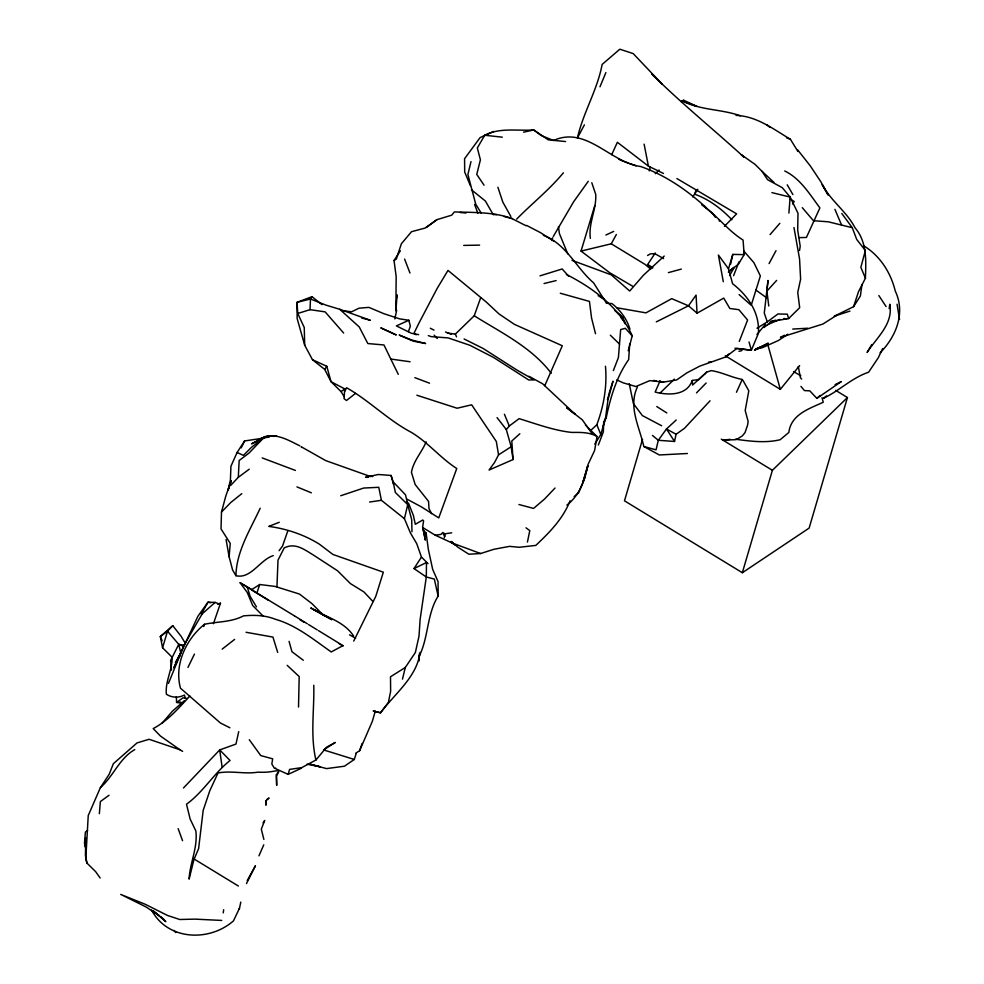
<?xml version="1.0" encoding="UTF-8"?>
<svg xmlns="http://www.w3.org/2000/svg" width="984" height="984" viewBox="0 0 984 984"><rect width="100%" height="100%" fill="white"/><g stroke="black" fill="none" stroke-linecap="round" stroke-linejoin="round"><path stroke-width="1.48" d="M298.521 707.041L299.185 676.561L287.168 665.332M228.177 490.192L231.252 480.733L225.828 495.973L221.486 512.061L221.031 528.925L230.244 543.389L229.124 556.809L232.605 570.007L235.926 575.702C251.006 579.355 259.96 559.687 273.281 555.628M603.721 421.226L603.352 431.914L598.346 445.014M100.134 877.986L95.583 871.59L87.084 863.239L85.743 859.45L88.24 815.551L100.393 787.618L109.187 774.273L113.381 763.658L137.034 742.92L149.088 739.279L179.998 749.783L182.63 751.382M344.166 396.7L341.067 391.62L331.03 381.694L324.683 369.381L312.481 359.713L304.696 345.212L304.253 327.5L297.734 313.49L309.997 309.665L310.489 299.001L311.965 296.664L321.977 304.646M313.785 685.282C314.388 710.165 310.157 735.54 315.913 760.017L301.756 767.618L289.603 769.402L288.14 774.371L275.483 768.652M230.711 485.37L238.312 477.326L239.161 460.537L249.112 452.984L264.831 436.613C277.599 433.415 288.841 440.5 299.825 445.826M629.686 344.08L628.665 359.578C616.402 376.921 610.215 398.114 606.046 418.68M396.859 297.648L397.081 294.868L395.888 310.858L396.158 276.455L394.031 260.477L400.39 250.772M788.897 213.085L790.14 197.083L782.231 187.649L767.581 179.691L761.973 171.253L755.011 164.353L741.26 154.697L743.474 156.788M613.352 370.587L618.407 357.573L620.67 329.578L625.283 328.299L632.232 335.839L628.222 350.722M757.028 328.213L767.286 321.854L764.273 313.096L768 280.465L767.053 289.591M84.464 843.399L85.411 832.046L87.601 830.434M99.347 813.67L100.368 801.566L109.003 795.281M373.846 711.321L380.537 712.797C394.35 694.052 417.314 676.783 419.959 652.404M444.313 537.793L444.743 533.845L442.837 532.504L440.955 534.398L435.309 535.222L422.911 527.658M312.481 359.713L326.786 366.294L331.03 381.694L344.732 388.901L344.056 398.643L346.503 400.5L355.47 393.428M602.626 428.224L605.554 418.114L607.94 399.959L613.007 381.202L608.469 395.383M861.959 284.597L860.397 295.926L853.571 306.676L835.305 315.741M423.6 520.77L422.64 527.227L425.359 540.118L423.563 530.757M419.159 660.817L419.356 653.905M425.506 537.153L426.121 533.082L423.071 529.822M799.549 250.526L800.201 246.197L797.692 230.108L797.999 213.27L790.14 197.083L771.911 192.618M889.155 308.632L889.807 304.204C893.447 324.179 876.695 337.438 867.101 352.481L871.75 344.56M527.424 542.098L529.798 530.622L525.997 527.818M585.443 425.051L597.054 436.552L594.594 450.574L587.94 464.669M632.663 286.258L609.773 272.765L581.04 251.092L594.779 205.607M240.797 902.082L239.518 908.146L233.479 920.864C209.285 942.131 167.538 940.495 151.561 910.028M394.818 318.914L396.663 310.329M652.441 435.42L658.308 440.278L674.532 441.472L676.082 434.264L684.483 428.323L710.042 400.796M238.718 731.653L235.975 744.076L219.715 749.919L183.479 787.975M730.571 264.302L732.797 254.401L744.15 254.622L743.978 252.162M566.895 505.075C579.195 495.628 584.816 480.93 587.596 466.158M228.067 490.094L230.416 479.958L230.933 466.231L237.095 452.48L244.573 440.967L259.887 438.655L267.525 436.392L276.701 435.986L273.724 436.416M223.245 912.881L223.651 909.733M428.015 563.635L421.472 557.079L416.724 543.66L410.476 533.057L404.424 518.691L407.733 504.632L405.519 494.854L393.145 481.865L391.066 475.457L378.274 474.497L365.507 477.265L368.323 477.363M607.448 399.738L608.137 396.835M470.992 161.61L467.904 174.488L475.752 204.217L481.324 213.294M637.386 386.983C628.001 407.081 639.502 426.884 643.807 446.478L659.317 454.965L687.398 453.501M402.468 679.144L405.31 667.484L415.359 652.527L418.999 636.193L420.143 619.268L426.306 576.993L426.478 562.553L413.981 568.567L426.306 576.993L434.338 579.072L438.126 596.07C426.626 614.496 428.741 637.484 418.938 656.734M649.268 170.933L650.264 167.046M587.546 466.035L582.872 482.455L588.112 465.629M447.449 333.084L455.358 334.093L474.239 315.778L480.709 297.635M287.758 531.028L282.506 546.108L279.087 550.683M375.285 711.161L372.333 721.358L359.615 750.694L355.79 753.154M594.754 444.116L600.806 434.51L605.554 418.114M751.555 304.24L760.361 275.926L753.904 262.666L743.633 250.846M642.515 439.368L624.483 500.819L742.342 572.713L809.131 528.101L847.433 397.536L835.65 390.341M742.342 572.713L772.391 470.303L847.433 397.536M276.947 586.759L278.005 560.167L284.216 547.904C295.114 542.405 303.995 549.355 312.924 554.73L337.549 570.782L350.439 583.61L363.846 591.876L372.961 601.507M187.28 698.431L185.386 698.369L184.402 695.073C178.645 698.037 171.757 697.853 166.382 694.237C164.992 681.457 172.446 669.932 172.114 657.238L162.569 647.755L167.501 631.199L172.778 625.676L180.982 636.119L185.386 643.401M734.986 348.213L751.382 350.218L758.406 333.342C759.869 312.998 748.098 295.704 732.6 283.749L728.492 268.78L732.797 254.401M590.646 430.512L596.821 424.744C603.807 405.986 607.239 386.257 605.455 366.233M203.75 626.537L204.487 624.262C217.562 621.482 231.375 622.306 243.466 615.886C254.167 614.852 265.336 615.209 275.348 619.268C296.295 625.209 313.65 639.661 331.251 651.949L342.69 645.787L339.246 643.696M217.661 604.188L220.477 603.229L213.43 623.696M306.996 764.199L320.071 766.77L309.849 764.138L326.565 768.602L344.462 766.204L354.289 759.451L356.134 753.719M331.805 619.649L323.146 614.951L311.99 603.647L299.431 594.041L274.991 586.403L259.727 584.521L256.836 593.155L268.558 600.338M853.571 306.676L858.515 291.67L865.416 278.201C865.994 260.772 867.199 241.978 855.022 227.784C846.621 211.474 830.767 200.847 822.255 184.648L828.097 194.955L820.804 181.708L810.25 165.829L797.716 149.962M863.509 245.668C879.954 255.655 890.778 272.531 895.255 291.03C905.723 312.986 896.153 336.54 880.139 352.801M359.615 750.694L362.137 743.449M344.953 391.103L346.565 387.721C369.418 400.783 387.93 419.959 411.201 432.296C428.089 442.345 440.365 458.015 456.761 468.507L438.753 517.904L421.423 506.895L406.822 499.072M408.397 331.633L410.34 326.184L408.84 320.28L399.627 318.853L383.994 313.736L368.902 307.389L359.025 308.177L351.632 311.793L343.268 310.735M739.267 341.387L747.606 320.034L738.898 309.702L729.821 308.472L723.732 298.103L697.066 313.195L688.48 305.803L671.728 298.656L645.947 312.863L616.968 307.783M733.584 275.68L739.009 261.781M696.205 190.047L694.581 194.143C709.07 199.358 721.407 208.682 731.899 219.752M551.667 240.403L552.713 237.771M585.234 476.6L578.678 492.726L574.139 496.588M611.716 154.697L617.362 142.286L648.407 166.136L663.474 173.455M599.982 86.801L605.873 72.595M703.806 374.941L698.824 379.504L692.281 380.451C686.734 395.998 668.173 395.31 655.147 392.075L660.116 380.759M168.485 683.376L183.565 646.217M258.952 855.822L263.773 844.838M426.133 441.841C421.804 452.382 413.452 460.721 411.447 472.32L415.174 484.546L428.557 501.397L428.999 508.543L431.582 513.636M544.779 385.654L562.307 345.765L514.484 324.4L498.986 313.933L486.231 302.002L448.003 270.416L437.253 288.263L418.852 323.293L413.907 333.416L416.171 334.769M353.723 641.088L375.79 596.329L383.342 572.184L332.912 554.447L319.369 544.164C304.105 534.656 286.529 528.74 268.78 526.403L279.272 522.283M162.569 647.755L160.318 636.525L167.501 631.199L178.731 644.336L180.736 652.749L173.811 667.902L197.87 616.328L207.968 602.22L215.152 602.393L219.1 603.979L220.477 603.229M736.462 392.259L742.244 379.43C731.555 377.462 721.985 372.21 711.223 370.611L706.5 372.21L692.613 385.039L692.281 380.451M882.66 348.545L878.355 357.635L868.614 372.21C851.812 377.856 839.266 390.857 823.485 398.286L826.499 395.9M260.194 508.211C250.231 529.773 236.406 551.323 235.926 575.702M246.48 883.558L255.446 865.748L247.23 880.508M187.956 667.423L194.451 654.077M241.215 447.843L244.573 440.967M184.414 645.369L178.731 644.336L170.638 660.473L171.523 670.116M570.08 500.77C562.959 518.839 549.601 532.393 535.788 545.407L519.22 547.288L509.589 546.354L493.931 549.281L480.61 553.537L468.839 554.213L457.929 547.227L451.435 541.594M239.186 908.773L239.518 908.146M497.055 417.597L506.305 429.565L511.176 446.724L498.556 454.854L494.546 462.48L489.06 470.032L513.058 459.565L511.803 440.98L519.835 433.772M584.398 124.845L577.399 138.031C583.18 112.557 597.399 89.925 602.134 64.44L619.822 49.2L633.216 53.603L662.146 84.12L651.666 73.886C681.039 103.099 713.179 129.089 743.683 156.874M180.724 652.859L175.447 662.699L178.621 657.902M769.07 263.589L776.007 250.674M184.094 645.16L202.187 613.832L215.152 602.393M581.04 251.092L611.261 243.798L616.353 234.5M729.574 275.545L734.064 267.746M565.579 141.548L548.248 139.839L533.722 129.962C517.461 131.081 499.749 127.354 484.731 135.251L477.326 147.994L480.413 159.826L476.76 174.426L484.067 185.201M588.26 181.29L573.623 201.794L553.303 236.468M792.563 204.008L794.186 201.486L790.25 199.075M413.981 568.567L421.472 557.079M655.295 252.999L647.644 264.475L652.872 267.673M692.724 196.923L697.828 189.285M324.683 369.381L326.786 366.294M263.048 822.87L264.721 820.447L261.313 829.168L263.872 839.401M189.875 695.995C178.731 708 168.215 720.632 153.196 728.578L160.429 736.032L170.995 743.461A282.543 78.216 26.1 0 0 180.023 749.783M179.715 655.627L177.919 658.062L179.937 656.057M725.319 355.79L780.324 389.344L799.623 365.581M277.033 773.621L278.73 771.591L276.627 776.093L276.676 785.404L276.184 774.642M315.913 760.017L326.577 747.2L335.261 742.465L323.601 749.919L354.289 759.451M756.942 334.474L765.331 324.437M506.305 429.565L509.281 426.011L519.109 418.643C536.514 423.981 553.648 430.438 571.802 432.431C580.339 432.37 589.453 432.025 597.054 436.552M704.63 374.4L706.5 372.21M162.04 723.24L172.409 711.235L184.377 700.682M222.113 767.151L219.715 749.919L230.047 760.484C213.885 773.362 203.356 791.985 186.505 804.236L190.158 819.069L195.828 830.914C197.956 847.581 189.912 862.673 189.1 879.13L193.946 859.586L198.608 848.639L203.184 810.336L209.838 790.632L218.03 772.981C231.252 770.398 244.708 774.383 257.968 772.157A127.957 35.436 26.1 0 0 271.916 771.53L278.275 770.558M770.054 234.598L779.832 223.319M100.393 787.618C113.627 776.105 119.212 758.455 134.783 749.587M743.178 348.754L741.444 350.747L738.959 351.288M776.622 280.428L766.893 291.116L768.775 305.987M204.487 624.262C186.124 639.12 173.996 664.532 180.478 688.197L220.441 723.019L229.912 727.791M555.025 488.039L544.521 499.072L533.562 508.421L518.949 504.521M221.486 512.061L230.81 502.467L241.806 493.648M664.225 256.049L643.548 275.102L629.698 291.03L611.248 274.844L571.987 260.342M516.662 219.125C531.987 203.467 549.355 189.789 563.402 172.778M696.512 392.862L706.143 383.01M655.283 173.725L659.132 170.023M724.421 226.332L736.622 213.848L676.906 178.559M775.761 320.144L770.226 321.694L788.639 318.558L799.684 307.697L797.741 292.433L800.619 279.161L799.561 258.94L793.965 227.525M659.981 393.12L674.397 379.147M616.82 379.935L623.303 382.874L635.885 386.54L649.747 380.648L663.622 382.075L676.66 379.947L687.004 372.788L699.907 366.073L725.639 356.983L728.75 354.068M676.217 420.008L666.488 428.975L658.308 440.278L656.045 449.848L643.807 446.478M265.84 800.914L265.938 804.961L265.84 800.914L269.05 797.999L266.689 799.635M835.072 384.658L841.345 381.558L816.868 398.372L820.176 395.457M728.431 272.039L733.744 267.377M172.778 625.676L160.318 636.525L162.175 640.707M728.492 272.088L738.517 264.032L744.15 254.622L743.08 240.059C727.643 230.453 716.733 215.016 701.69 204.832M763.99 327.549L771.161 321.842M222.187 649.12L234.623 639.403M725.639 356.983L736.881 348.447L751.382 350.218L749.033 342.014M341.067 391.62L344.732 388.901M238.312 477.326L249.235 469.196M426.269 227.55L436.921 219.678L451.754 215.152L454.362 211.929C473.796 212.569 493.808 211.904 512.356 218.608M767.286 321.854L777.938 313.982L787.311 314.179L788.639 318.558M436.921 219.678L424.99 228.091L411.509 231.695L401.386 243.749L396.306 259.112L394.031 260.477M787.84 334.228L778.319 340.562L762.379 347.647L755.687 349.185M422.849 519.933L415.309 524.288L413.378 515.419L408.606 503.402L406.589 501.901M259.727 584.521L251.473 589.748L256.836 593.155M837.409 314.843L822.833 324.068L780.447 337.401L784.457 335.261M405.31 667.484L390.5 676.771L390.636 691.346L388.397 702.367L380.537 712.797L373.194 710.903M647.583 255.496L650.412 253.847L654.852 253.675L663.585 258.583M237.095 452.48L243.38 455.383L251.4 447.425L264.831 436.613L251.572 443.846L267.525 436.392M681.174 101.586L683.708 100.27L696.955 106.42L682.06 100.786L683.708 100.27M754.568 350.058L768.11 343.268L754.568 350.058L766.499 345.089L757.065 348.287M605.898 235.028L613.696 231.412M656.303 321.866L688.48 305.803L696.057 295.089L697.066 313.195M288.14 774.371L301.448 768.221M408.84 320.28L396.38 325.901L411.447 333.305L418.643 334.646M493.734 131.45L480.094 137.6L464.571 158.719L464.694 172.052L470.389 185.632M767.323 324.806L779.894 319.406M311.965 296.664L297.07 302.322L297.143 318.484L304.696 345.212M340.722 495.739L363.662 488.052L378.779 487.301L381.411 500.303L404.424 518.691M539.995 275.852L562.184 268.964L568.604 276.16M275.631 767.987L274.376 768.209L271.818 764.002L272.691 758.836L260.748 755.577L249.296 739.722M834.247 316.184L849.942 311.092M797.581 367.327L798.43 367.044L800.349 377.524L801.653 379.098M668.37 272.63L681.309 269.099M544.041 283.527L556.132 280.6M523.549 132.176L533.722 129.962L541.175 135.509L553.512 140.478C586.427 125.681 609.76 162.212 640.707 166.53C665.627 175.213 687.226 190.33 706.623 207.968M369.615 502.024L381.411 500.303M444.743 533.845L451.717 532.824M261.793 438.114L269.247 437.044M708.48 362.186L711.407 361.78M202.187 613.832L201.376 613.93L207.968 602.22L210.736 602.786M730.103 439.331L722.994 440.18L735.626 439.663L738.234 438.507L742.379 435.826L745.011 432.603L747.545 425.272L748.148 421.533L745.196 410.5L748.812 390.845L742.871 380.23M221.732 920.434L195.004 919.13L179.801 919.499L167.538 915.477L145.214 904.271L120.712 894.407L145.952 906.904L159.654 915.981L153.233 910.889L165.816 921.688L160.97 916.67M792.71 329.074L807.729 328.226M180.921 702.158L176.579 702.391L176.32 696.758M799.106 237.636L806.413 237.464L819.893 207.907C809.807 194.389 800.423 178.584 784.74 170.982M463.71 245.41L479.602 245.127M735.503 439.233C750.177 441.213 765.429 443.267 780.127 439.737L788.836 432.456C791.038 414.375 809.328 408.692 823.251 402.247L822.021 397.647M493.427 214.512L496.686 214.635M736.032 115.386C756.708 116.112 773.436 129.162 790.435 139.322L797.901 151.45M460.18 212.482L465.998 213.036M484.731 135.251L502.307 137.182M297.734 313.49L297.07 302.322L310.489 299.001L325.987 305.138L339.751 309.308L359.271 326.983L367.832 343.551L383.969 344.966L390.796 359.049L410.094 361.755M309.997 309.665L325.114 311.867L343.662 333.047M367.253 475.727L372.752 476.563M182.458 703.339L176.579 702.391L183.147 697.742L185.386 698.369M653.487 380.427L656.377 380.894M659.28 381.374L663.622 382.075M414.793 341.485L425.642 343.514L411.312 339.898L399.184 335.04L413.44 341.227M783.99 318.472L786.573 319.001M246.049 632.281L272.937 637.079L277.673 652.367M802.28 207.661L813.424 220.711L828.122 221.781L852.267 227.698L856.72 239.444L865.366 250.514L860.852 267.365L865.416 278.201M361.731 318.004L370.341 320.267L339.751 309.308M560.302 293.244L589.453 301.411L591.568 318.066L595.517 333.736M566.39 274.487C593.069 287.955 619.612 307.66 632.232 335.839M451.459 334.339L445.494 331.989M740.362 115.78C721.321 108.99 700.411 110.429 682.06 100.786M480.61 553.537L451.717 542.811L435.309 535.222M416.847 395.224L457.105 408.237L471.656 404.805L496.33 441.496L498.556 454.854M295.409 470.438L262.224 457.929M624.041 161.536L628.161 163.012M629.526 163.504L636.021 165.853M428.298 335.606L431.177 336.639L448.138 337.906L469.885 345.273L493.611 357.487L528.716 379.972L534.25 379.91L516.981 370.107L483.193 348.508L464.091 338.963M504.128 216.517L512.024 218.608L526.059 225.754M414.842 377.659L429.541 383.182M786.573 137.834L790.435 139.322M370.636 476.576L325.753 460.623L301.202 446.761L301.657 447.486M178.731 644.336L182.84 646.008M296.959 486.896L311.375 492.812M618.862 159.322L622.663 161.044M543.328 235.311C566.353 243.897 575.947 267.709 593.623 282.888L606.365 303.035M474.239 315.778C501.311 332.764 531.508 347.192 551.249 373.268M800.841 375.765L793.559 371.608M430.34 328.25L433.981 330.107M526.563 225.398L540.536 232.667L553.783 241.166M528.863 376.282L542.59 383.748L575.271 414.375L566.759 407.782L582.282 419.787L592.626 434.411M331.645 619.551L310.772 607.928C325.384 617.14 343.588 620.769 353.613 636.008M676.082 434.264L666.488 428.975L674.532 441.472M661.666 425.777L642.392 415.592L633.376 403.575L629.243 383.686M349.529 634.803L355.593 638.272M263.404 616.365L252.703 605.541L247.255 592.466L240.133 582.762L252.851 590.228M240.145 582.774L294.647 615.996M647.3 265.09L652.207 268.078M611.261 243.798L645.135 264.45L650.731 269.136M721.309 439.147L772.391 470.303M318.435 630.596L339.664 643.622M340.833 644.348L343.33 645.873M193.221 858.479L238.411 886.043M295.175 616.316L307.352 623.782M317.254 629.883L308.558 624.533M299.985 619.748L303.847 622.122M606.525 303.269L611.937 303.564C620.227 310.083 626.956 319.025 629.957 329.185M656.771 406.552L666.808 412.936M598.174 295.667L604.164 299.493M451.717 542.811L455.137 545.038M755.712 289.923L766.61 297.808M303.306 660.264L291.965 651.716L289.075 641.371M471.484 189.801L485.407 201.056L493.23 214.66M451.152 541.495L452.48 542.578M617.583 313.096L622.331 316.983L624.668 321.891L620.806 317.426M766.659 124.636L769.98 127.416M704.323 206.443L712.76 213.639L715.343 217.218M615 310.735L622.331 316.983L624.902 323.699M739.119 294.585L751.038 305.126M761.973 171.253L773.854 182.335M610.314 335.187L619.514 344.056M443.329 534.324L445.174 536.108M434.153 335.187L437.253 338.545M816.868 398.372L809.783 390.832L804.432 390.587L800.951 386.38M173.996 930.458L175.73 932.574M728.492 268.78L718.394 255.04L723.301 281.719M841.8 213.467L852.267 227.698M878.823 295.544L886.092 306.565M256.455 606.87L250.108 596.267L247.328 587.239M787.225 184.808L792.883 194.561M510.844 216.468L502.849 202.175L497.904 187.267M390.796 359.049L398.274 374.314M567.743 253.823L559.404 233.577L558.457 226.64M85.251 846.978L84.636 845.6L85.731 837.839L85.436 855.588L87.084 863.239M834.912 209.346L841.64 225.164M455.358 334.093L456.527 336.848M504.411 414.264L509.281 426.011M596.821 424.744L600.806 434.51M404.596 259.087L409.984 273.048M474.583 204.414L477.867 213.208M178.141 828.651L182.557 840.705M767.963 345.199L780.324 389.344M391.066 475.457L393.465 484.153M591.802 182.741L595.726 194.365C596.624 209.727 588.198 223.196 590.375 238.349M644.114 144.156L648.407 166.136M393.145 481.865L395.359 492.492L407.733 504.632L411.718 519.773L411.952 531.778M226.086 539.564L229.124 556.809M897.064 304.216L899.536 319.48M511.176 446.724L513.058 459.565M426.121 533.082L428.36 549.478L432.689 569.441L438.089 581.704L438.126 596.07M719.304 219.739L719.365 221.129M396.048 334.855L381.017 327.943L396.048 334.855M325.2 616.033L314.044 609.539L325.2 616.033"/></g></svg>
